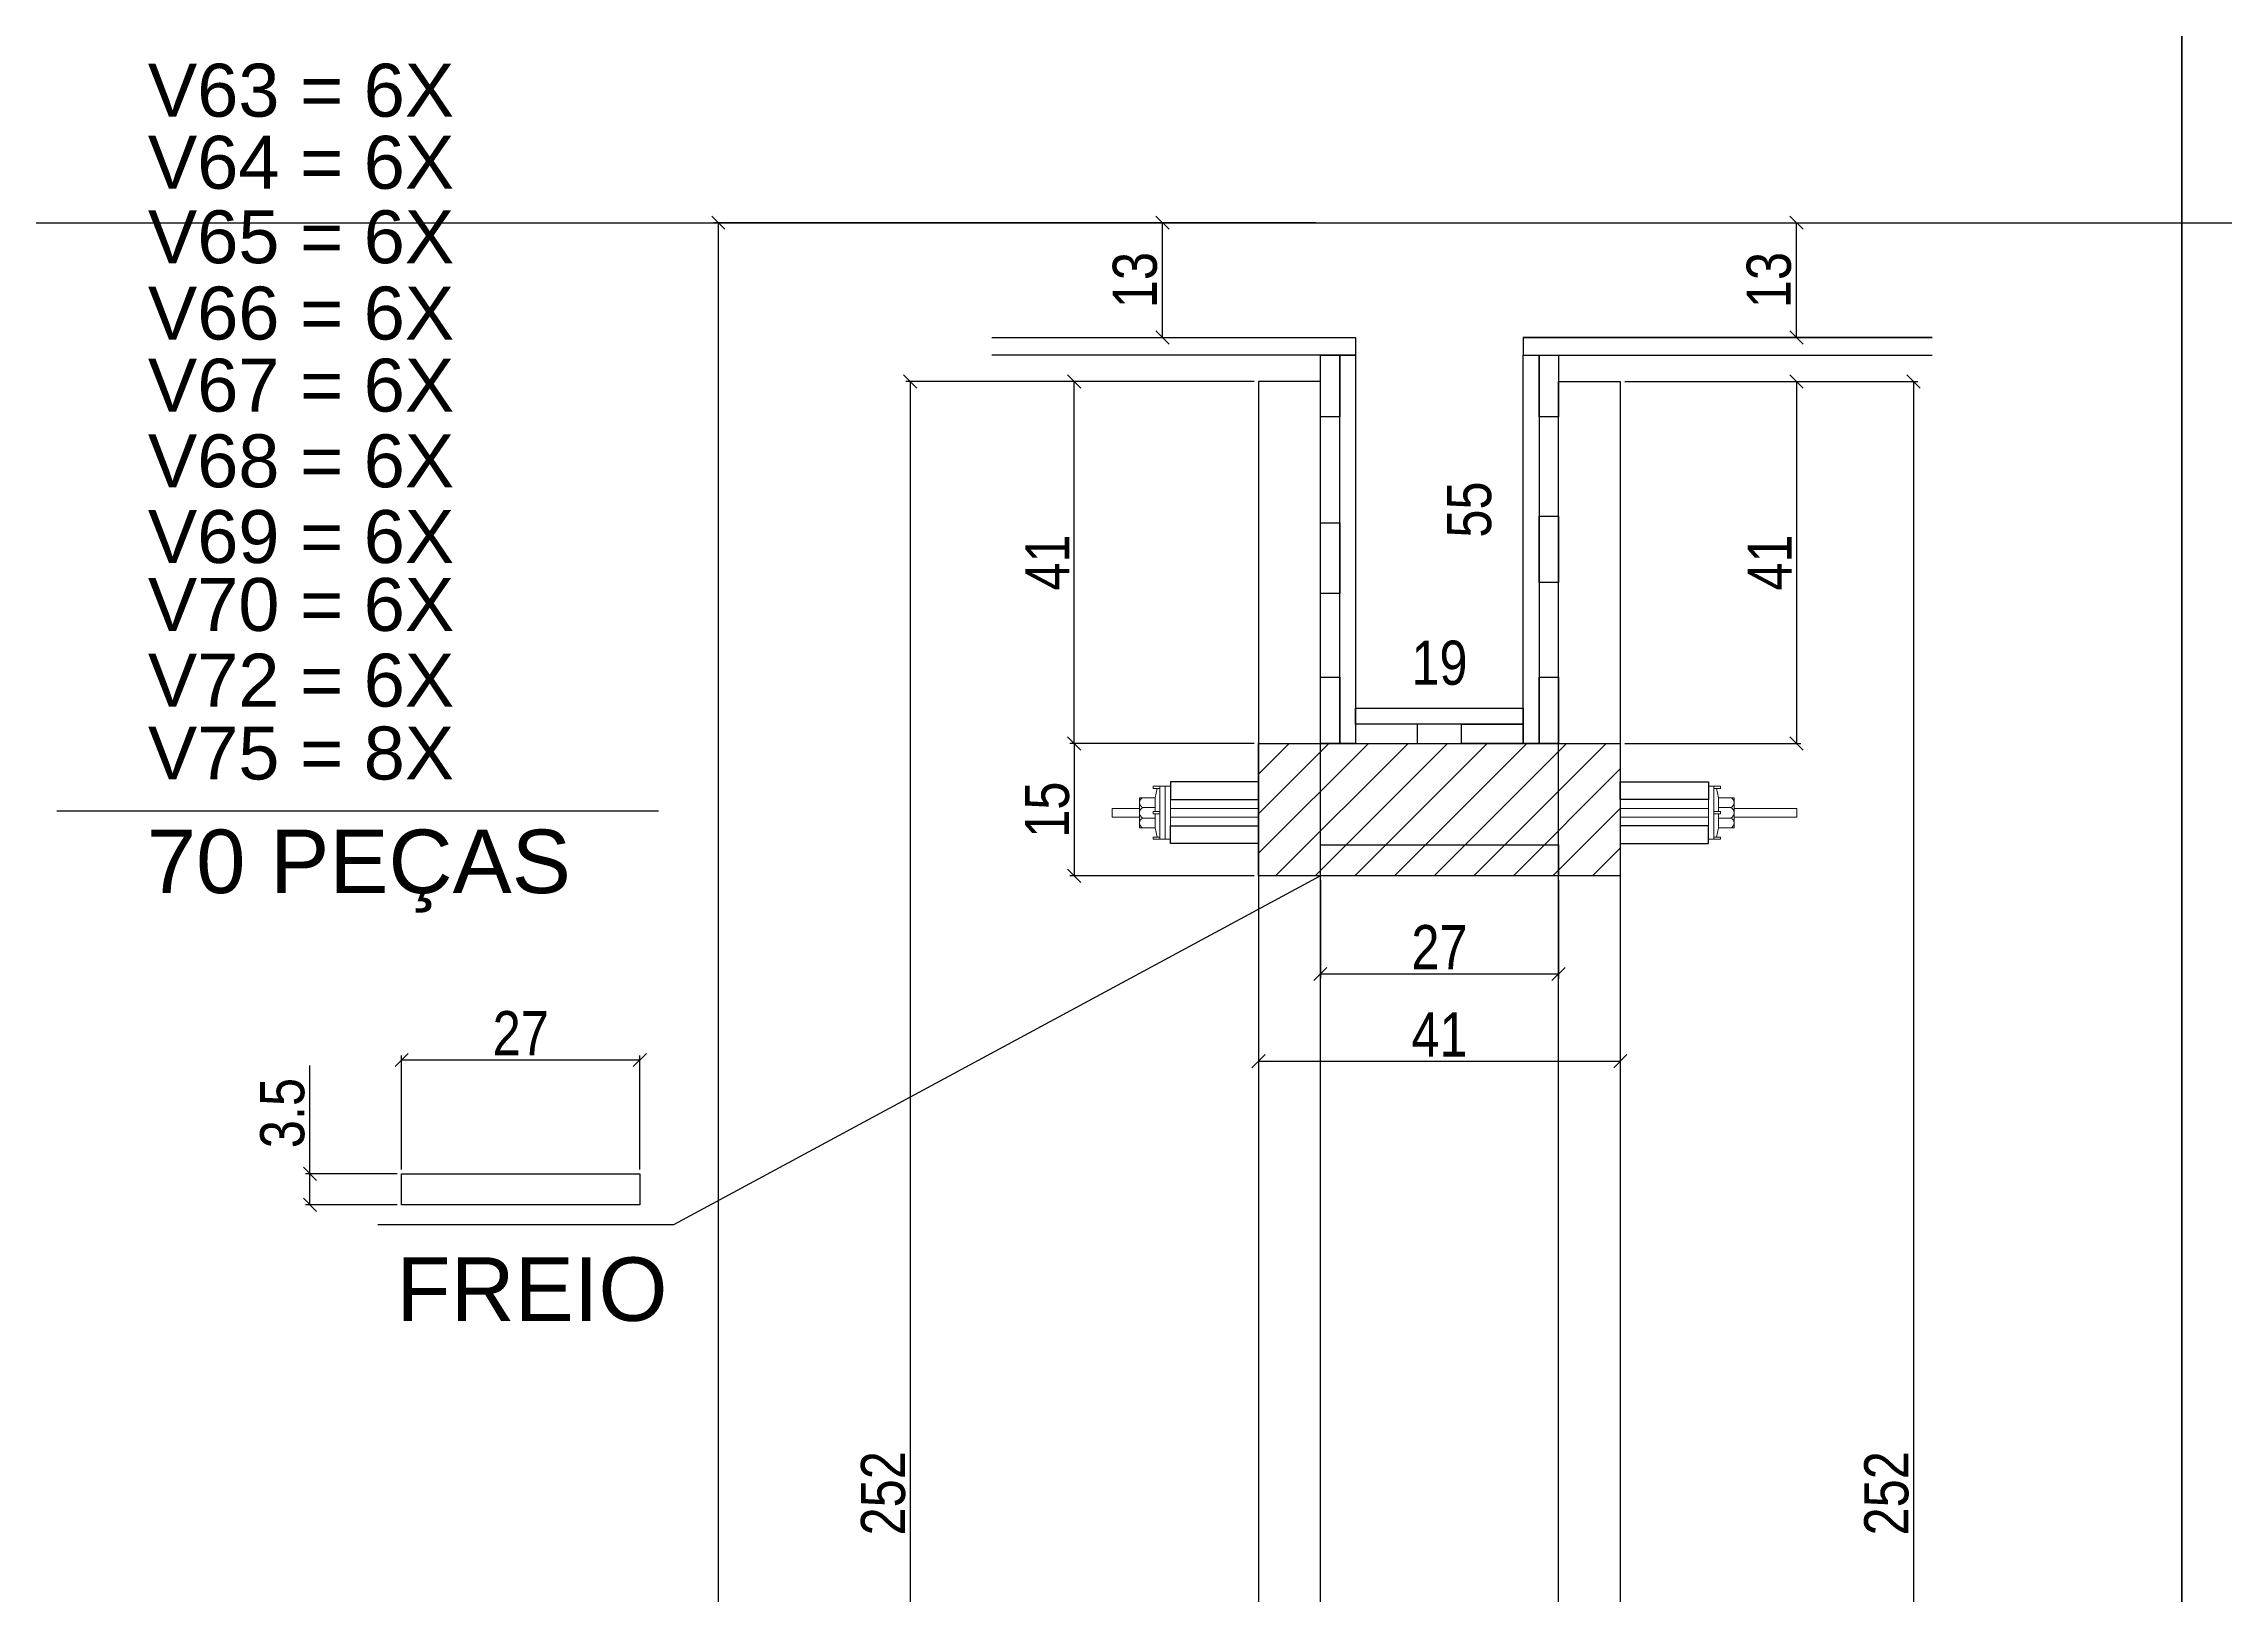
# Model space of a CAD drawing. Header units: millimetres. Extents: x 4248 to 7961, y 1155 to 5765.
# Drawn here: x 5261.4 to 5755.7, y 2313.2 to 2664.7 of the extents above; entities that cross this region are included whole.
import ezdxf

# ---------------------------------------------------------------- set-up
doc = ezdxf.new("R2010")
doc.units = ezdxf.units.MM
for name, color, linetype in [('1', 1, 'Continuous'), ('COTA', 241, 'Continuous'), ('GARFOS OK', 3, 'Continuous'), ('Painéis', 200, 'Continuous'), ('Resinado', 41, 'Continuous'), ('SARR_3.5x7', 81, 'Continuous'), ('SARR_7x7', 40, 'Continuous'), ('TIRAS REESCORAMENTO', 252, 'Continuous'), ('VIGAS', 3, 'Continuous')]:
    doc.layers.add(name, color=color, linetype=linetype)
doc.layers.add('BARRA_ANCORAGEM', color=1, linetype='Continuous', lineweight=15)
doc.styles.add('COTA TECNICA 2X', font='techl___.ttf', dxfattribs={"height": 10})
doc.styles.add('R80-50', font='arial.ttf', dxfattribs={"height": 10})
doc.dimstyles.new('SECAO', dxfattribs={"dimscale": 0.333333, "dimtxt": 5, "dimasz": 9, "dimexe": 3, "dimexo": 3, "dimgap": 3, "dimtad": 1, "dimdec": 1, "dimlfac": 0.5, "dimzin": 12, "dimdsep": 46, "dimtxsty": 'COTA TECNICA 2X', "dimblk1": 'OBLIQUE', "dimblk2": 'OBLIQUE', "dimsah": 1, "dimcen": 0.9, "dimclrd": 4, "dimclre": 4, "dimclrt": 240, "dimadec": 1, "dimazin": 3, "dimtfac": 1, "dimtdec": 1, "dimtmove": 0, "dimatfit": 3, "dimfxl": 1, "dimtolj": 1, "dimtzin": 12, "dimarcsym": 0})

# ---------------------------------------------------------------- blocks, each defined once
blk = doc.blocks.new('_Oblique')
at = {"layer": '1', "color": 0, "lineweight": -2}
blk.add_line((-0.5, -0.5), (0.5, 0.5), dxfattribs=at)
blk = doc.blocks.new('*D347')
at = {"layer": 'COTA', "color": 4, "lineweight": -2, "transparency": 16777216}
for p, q in [((5535.8, 2588.14), (5456.84, 2588.14)), ((5457.84, 2588.14), (5457.84, 2084.14)), ((5535.8, 2084.14), (5456.84, 2084.14))]:
    blk.add_line(p, q, dxfattribs=at)
at = {"layer": 'Defpoints', "color": 0, "transparency": 16777216}
for p in [(5536.8, 2588.14), (5457.84, 2084.14), (5536.8, 2084.14)]:
    blk.add_point(p, dxfattribs=at)
at = {"layer": 'COTA', "color": 4, "lineweight": -2, "transparency": 16777216, "xscale": 3, "yscale": 3, "zscale": 3}
for p, rotation in [((5457.84, 2588.14), 90), ((5457.84, 2084.14), 270)]:
    blk.add_blockref('_Oblique', p, dxfattribs=dict(at, rotation=rotation))
at = {"layer": 'COTA', "color": 240, "transparency": 16777216, "insert": (5451.73, 2336.14), "char_height": 10, "attachment_point": 5, "rotation": 90, "style": 'COTA TECNICA 2X'}
blk.add_mtext('\\A1;252', dxfattribs=at)
blk = doc.blocks.new('*D353')
at = {"layer": 'COTA', "color": 4, "lineweight": -2, "transparency": 16777216}
for p, q in [((5619.8, 2588.12), (5659.73, 2588.12)), ((5658.73, 2588.12), (5658.73, 2506.09)), ((5619.8, 2506.09), (5659.73, 2506.09))]:
    blk.add_line(p, q, dxfattribs=at)
at = {"layer": 'Defpoints', "color": 0, "transparency": 16777216}
for p in [(5618.8, 2588.12), (5618.8, 2506.09), (5658.73, 2506.09)]:
    blk.add_point(p, dxfattribs=at)
at = {"layer": 'COTA', "color": 4, "lineweight": -2, "transparency": 16777216, "xscale": 3, "yscale": 3, "zscale": 3}
for p, rotation in [((5658.73, 2588.12), 90), ((5658.73, 2506.09), 270)]:
    blk.add_blockref('_Oblique', p, dxfattribs=dict(at, rotation=rotation))
at = {"layer": 'COTA', "color": 240, "transparency": 16777216, "insert": (5652.66, 2547.11), "char_height": 10, "attachment_point": 5, "rotation": 90, "style": 'COTA TECNICA 2X'}
blk.add_mtext('\\A1;41', dxfattribs=at)
blk = doc.blocks.new('*D354')
at = {"layer": 'COTA', "color": 4, "lineweight": -2, "transparency": 16777216}
for p, q in [((5549.8, 2624.14), (5413.33, 2624.14)), ((5414.33, 2624.14), (5414.33, 1978.14)), ((5535.8, 1978.14), (5413.33, 1978.14))]:
    blk.add_line(p, q, dxfattribs=at)
at = {"layer": 'Defpoints', "color": 0, "transparency": 16777216}
for p in [(5550.8, 2624.14), (5414.33, 1978.14), (5536.8, 1978.14)]:
    blk.add_point(p, dxfattribs=at)
at = {"layer": 'COTA', "color": 4, "lineweight": -2, "transparency": 16777216, "xscale": 3, "yscale": 3, "zscale": 3}
for p, rotation in [((5414.33, 2624.14), 90), ((5414.33, 1978.14), 270)]:
    blk.add_blockref('_Oblique', p, dxfattribs=dict(at, rotation=rotation))
at = {"layer": 'COTA', "color": 240, "transparency": 16777216, "insert": (5408.11, 2301.14), "char_height": 10, "attachment_point": 5, "rotation": 90, "style": 'COTA TECNICA 2X'}
blk.add_mtext('\\A1;323', dxfattribs=at)
blk = doc.blocks.new('*D356')
at = {"layer": 'Defpoints', "color": 0, "transparency": 16777216}
for p in [(5583.83, 2624.14), (5590.69, 2624.14), (5583.83, 2514.09)]:
    blk.add_point(p, dxfattribs=at)
at = {"layer": 'COTA', "color": 240, "transparency": 16777216, "insert": (5584.58, 2559.12), "char_height": 10, "attachment_point": 5, "rotation": 90, "style": 'COTA TECNICA 2X'}
blk.add_mtext('\\A1;55', dxfattribs=at)
blk = doc.blocks.new('*D357')
at = {"layer": 'Defpoints', "color": 0, "transparency": 16777216}
for p in [(5558.8, 2518.25), (5596.8, 2518.25), (5596.8, 2518.25)]:
    blk.add_point(p, dxfattribs=at)
at = {"layer": 'COTA', "color": 240, "transparency": 16777216, "insert": (5577.8, 2524.34), "char_height": 10, "attachment_point": 5, "style": 'COTA TECNICA 2X'}
blk.add_mtext('\\A1;19', dxfattribs=at)
blk = doc.blocks.new('*D359')
at = {"layer": 'COTA', "color": 4, "lineweight": -2, "transparency": 16777216}
for p, q in [((5646.39, 2624.14), (5659.73, 2624.14)), ((5658.73, 2598.14), (5658.73, 2624.14)), ((5646.39, 2598.14), (5659.73, 2598.14))]:
    blk.add_line(p, q, dxfattribs=at)
at = {"layer": 'Defpoints', "color": 0, "transparency": 16777216}
for p in [(5645.39, 2624.14), (5658.73, 2624.14), (5645.39, 2598.14)]:
    blk.add_point(p, dxfattribs=at)
at = {"layer": 'COTA', "color": 4, "lineweight": -2, "transparency": 16777216, "xscale": 3, "yscale": 3, "zscale": 3}
for p, rotation in [((5658.73, 2624.14), 90), ((5658.73, 2598.14), 270)]:
    blk.add_blockref('_Oblique', p, dxfattribs=dict(at, rotation=rotation))
at = {"layer": 'COTA', "color": 240, "transparency": 16777216, "insert": (5652.51, 2611.14), "char_height": 10, "attachment_point": 5, "rotation": 90, "style": 'COTA TECNICA 2X'}
blk.add_mtext('\\A1;13', dxfattribs=at)
blk = doc.blocks.new('*D360')
at = {"layer": 'COTA', "color": 4, "lineweight": -2, "transparency": 16777216}
for p, q in [((5620.8, 2588.12), (5686.27, 2588.12)), ((5685.27, 2588.12), (5685.27, 2084.14)), ((5620.8, 2084.14), (5686.27, 2084.14))]:
    blk.add_line(p, q, dxfattribs=at)
at = {"layer": 'Defpoints', "color": 0, "transparency": 16777216}
for p in [(5619.8, 2588.12), (5619.8, 2084.14), (5685.27, 2084.14)]:
    blk.add_point(p, dxfattribs=at)
at = {"layer": 'COTA', "color": 4, "lineweight": -2, "transparency": 16777216, "xscale": 3, "yscale": 3, "zscale": 3}
for p, rotation in [((5685.27, 2588.12), 90), ((5685.27, 2084.14), 270)]:
    blk.add_blockref('_Oblique', p, dxfattribs=dict(at, rotation=rotation))
at = {"layer": 'COTA', "color": 240, "transparency": 16777216, "insert": (5679.16, 2336.13), "char_height": 10, "attachment_point": 5, "rotation": 90, "style": 'COTA TECNICA 2X'}
blk.add_mtext('\\A1;252', dxfattribs=at)
blk = doc.blocks.new('*D362')
at = {"layer": 'COTA', "color": 4, "lineweight": -2, "transparency": 16777216}
for p, q in [((5515.03, 2598.14), (5515.03, 2624.14)), ((5516.03, 2624.14), (5516.03, 2624.14)), ((5516.03, 2598.14), (5516.03, 2598.14))]:
    blk.add_line(p, q, dxfattribs=at)
at = {"layer": 'Defpoints', "color": 0, "transparency": 16777216}
for p in [(5515.03, 2624.14), (5515.03, 2624.14), (5515.03, 2598.14)]:
    blk.add_point(p, dxfattribs=at)
at = {"layer": 'COTA', "color": 4, "lineweight": -2, "transparency": 16777216, "xscale": 3, "yscale": 3, "zscale": 3}
for p, rotation in [((5515.03, 2624.14), 90), ((5515.03, 2598.14), 270)]:
    blk.add_blockref('_Oblique', p, dxfattribs=dict(at, rotation=rotation))
at = {"layer": 'COTA', "color": 240, "transparency": 16777216, "insert": (5508.81, 2611.14), "char_height": 10, "attachment_point": 5, "rotation": 90, "style": 'COTA TECNICA 2X'}
blk.add_mtext('\\A1;13', dxfattribs=at)
blk = doc.blocks.new('A$C51C4441F')
at = {"layer": 'BARRA_ANCORAGEM'}
for p, q in [((-2.25, 3.4), (-1.79, 5.5)), ((-2.25, 3.4), (-5.81, 3.39)), ((-5.81, 3.39), (-5.81, -3.39)), ((-2.25, 1.2), (-5.02, 1.2)), ((-2.25, 3.4), (-2.25, 3.4)), ((-2.25, 3.4), (-2.25, 0.25)), ((-2.25, -3.4), (-5.81, -3.39)), ((-2.25, -1.2), (-5.02, -1.2)), ((-2.25, -0.25), (-2.25, -3.4)), ((-2.25, -3.4), (-1.79, -5.5))]:
    blk.add_line(p, q, dxfattribs=at)
for points in [[(-2.7, 6), (-1.2, 6), (-1.2, 5.5), (-2.7, 5.5)], [(-1.2, -6), (0, -6), (0, 6), (-1.2, 6)], [(-2.7, 0.25), (-1.2, 0.25), (-1.2, -0.25), (-2.7, -0.25)], [(-2.7, -6), (-1.2, -6), (-1.2, -5.5), (-2.7, -5.5)]]:
    blk.add_lwpolyline(points, close=True, dxfattribs=at)
for centre, radius, start, end in [((-4.66, 2.3), 1.15, 107.7845, 252.2718), ((-4.52, 0), 1.3, 112.648, 247.4083), ((-4.66, -2.3), 1.15, 107.7845, 252.2718)]:
    blk.add_arc(centre, radius, start, end, dxfattribs=at)
blk = doc.blocks.new('*D314')
at = {"layer": 'COTA', "color": 4, "lineweight": -2, "transparency": 16777216}
for p, q in [((5321.76, 2408.52), (5321.76, 2433.12)), ((5341.54, 2408.52), (5320.76, 2408.52)), ((5321.76, 2401.52), (5321.76, 2408.52)), ((5341.54, 2401.52), (5320.76, 2401.52))]:
    blk.add_line(p, q, dxfattribs=at)
at = {"layer": 'Defpoints', "color": 0, "transparency": 16777216}
for p in [(5321.76, 2408.52), (5342.54, 2408.52), (5342.54, 2401.52)]:
    blk.add_point(p, dxfattribs=at)
at = {"layer": 'COTA', "color": 4, "lineweight": -2, "transparency": 16777216, "xscale": 3, "yscale": 3, "zscale": 3}
for p, rotation in [((5321.76, 2408.52), 90), ((5321.76, 2401.52), 270)]:
    blk.add_blockref('_Oblique', p, dxfattribs=dict(at, rotation=rotation))
at = {"layer": 'COTA', "color": 240, "transparency": 16777216, "insert": (5315.54, 2422.32), "char_height": 10, "attachment_point": 5, "rotation": 90, "style": 'COTA TECNICA 2X'}
blk.add_mtext('\\A1;3.5', dxfattribs=at)
blk = doc.blocks.new('*D473')
at = {"layer": 'COTA', "color": 4, "lineweight": -2, "transparency": 16777216}
for p, q in [((5342.54, 2409.52), (5342.54, 2435.35)), ((5342.54, 2434.35), (5396.54, 2434.35)), ((5396.54, 2409.52), (5396.54, 2435.35))]:
    blk.add_line(p, q, dxfattribs=at)
at = {"layer": 'Defpoints', "color": 0, "transparency": 16777216}
for p in [(5396.54, 2434.35), (5342.54, 2408.52), (5396.54, 2408.52)]:
    blk.add_point(p, dxfattribs=at)
at = {"layer": 'COTA', "color": 4, "lineweight": -2, "transparency": 16777216, "xscale": 3, "yscale": 3, "zscale": 3, "rotation": 180}
blk.add_blockref('_Oblique', (5342.54, 2434.35), dxfattribs=at)
at = {"layer": 'COTA', "color": 4, "lineweight": -2, "transparency": 16777216, "xscale": 3, "yscale": 3, "zscale": 3}
blk.add_blockref('_Oblique', (5396.54, 2434.35), dxfattribs=at)
at = {"layer": 'COTA', "color": 240, "transparency": 16777216, "insert": (5369.54, 2440.43), "char_height": 10, "attachment_point": 5, "style": 'COTA TECNICA 2X'}
blk.add_mtext('\\A1;27', dxfattribs=at)
blk = doc.blocks.new('*D315')
at = {"layer": 'COTA', "color": 4, "lineweight": -2, "transparency": 16777216}
for p, q in [((5535.8, 2588.14), (5494, 2588.14)), ((5495, 2506.09), (5495, 2588.14)), ((5535.8, 2506.09), (5494, 2506.09))]:
    blk.add_line(p, q, dxfattribs=at)
at = {"layer": 'Defpoints', "color": 0, "transparency": 16777216}
for p in [(5495, 2588.14), (5536.8, 2588.14), (5536.8, 2506.09)]:
    blk.add_point(p, dxfattribs=at)
at = {"layer": 'COTA', "color": 4, "lineweight": -2, "transparency": 16777216, "xscale": 3, "yscale": 3, "zscale": 3}
for p, rotation in [((5495, 2588.14), 90), ((5495, 2506.09), 270)]:
    blk.add_blockref('_Oblique', p, dxfattribs=dict(at, rotation=rotation))
at = {"layer": 'COTA', "color": 240, "transparency": 16777216, "insert": (5488.92, 2547.12), "char_height": 10, "attachment_point": 5, "rotation": 90, "style": 'COTA TECNICA 2X'}
blk.add_mtext('\\A1;41', dxfattribs=at)
blk = doc.blocks.new('*D316')
at = {"layer": 'COTA', "color": 4, "lineweight": -2, "transparency": 16777216}
for p, q in [((5535.8, 2506.09), (5494, 2506.09)), ((5495, 2506.09), (5495, 2476.09)), ((5535.8, 2476.09), (5494, 2476.09))]:
    blk.add_line(p, q, dxfattribs=at)
at = {"layer": 'Defpoints', "color": 0, "transparency": 16777216}
for p in [(5536.8, 2506.09), (5495, 2476.09), (5536.8, 2476.09)]:
    blk.add_point(p, dxfattribs=at)
at = {"layer": 'COTA', "color": 4, "lineweight": -2, "transparency": 16777216, "xscale": 3, "yscale": 3, "zscale": 3}
for p, rotation in [((5495, 2506.09), 90), ((5495, 2476.09), 270)]:
    blk.add_blockref('_Oblique', p, dxfattribs=dict(at, rotation=rotation))
at = {"layer": 'COTA', "color": 240, "transparency": 16777216, "insert": (5488.89, 2491.09), "char_height": 10, "attachment_point": 5, "rotation": 90, "style": 'COTA TECNICA 2X'}
blk.add_mtext('\\A1;15', dxfattribs=at)
blk = doc.blocks.new('*D317')
at = {"layer": 'COTA', "color": 4, "lineweight": -2, "transparency": 16777216}
for p, q in [((5550.8, 2475.09), (5550.8, 2452.85)), ((5604.8, 2475.09), (5604.8, 2452.85)), ((5550.8, 2453.85), (5604.8, 2453.85))]:
    blk.add_line(p, q, dxfattribs=at)
at = {"layer": 'Defpoints', "color": 0, "transparency": 16777216}
for p in [(5550.8, 2476.09), (5604.8, 2476.09), (5604.8, 2453.85)]:
    blk.add_point(p, dxfattribs=at)
at = {"layer": 'COTA', "color": 4, "lineweight": -2, "transparency": 16777216, "xscale": 3, "yscale": 3, "zscale": 3, "rotation": 180}
blk.add_blockref('_Oblique', (5550.8, 2453.85), dxfattribs=at)
at = {"layer": 'COTA', "color": 4, "lineweight": -2, "transparency": 16777216, "xscale": 3, "yscale": 3, "zscale": 3}
blk.add_blockref('_Oblique', (5604.8, 2453.85), dxfattribs=at)
at = {"layer": 'COTA', "color": 240, "transparency": 16777216, "insert": (5577.8, 2459.93), "char_height": 10, "attachment_point": 5, "style": 'COTA TECNICA 2X'}
blk.add_mtext('\\A1;27', dxfattribs=at)
blk = doc.blocks.new('*D318')
at = {"layer": 'COTA', "color": 4, "lineweight": -2, "transparency": 16777216}
for p, q in [((5536.8, 2475.09), (5536.8, 2433.06)), ((5618.8, 2475.09), (5618.8, 2433.06)), ((5536.8, 2434.06), (5618.8, 2434.06))]:
    blk.add_line(p, q, dxfattribs=at)
at = {"layer": 'Defpoints', "color": 0, "transparency": 16777216}
for p in [(5536.8, 2476.09), (5618.8, 2476.09), (5618.8, 2434.06)]:
    blk.add_point(p, dxfattribs=at)
at = {"layer": 'COTA', "color": 4, "lineweight": -2, "transparency": 16777216, "xscale": 3, "yscale": 3, "zscale": 3, "rotation": 180}
blk.add_blockref('_Oblique', (5536.8, 2434.06), dxfattribs=at)
at = {"layer": 'COTA', "color": 4, "lineweight": -2, "transparency": 16777216, "xscale": 3, "yscale": 3, "zscale": 3}
blk.add_blockref('_Oblique', (5618.8, 2434.06), dxfattribs=at)
at = {"layer": 'COTA', "color": 240, "transparency": 16777216, "insert": (5577.8, 2440.13), "char_height": 10, "attachment_point": 5, "style": 'COTA TECNICA 2X'}
blk.add_mtext('\\A1;41', dxfattribs=at)

msp = doc.modelspace()

# ---------------------------------------------------------------- hatches: boundary and pattern name
at = {"layer": 'COTA'}
h = msp.add_hatch(dxfattribs=at)
h.set_pattern_fill('ANSI31', color=256, scale=2, style=0)
h.set_pattern_definition([(45, (-19078.1546, -210790.974), (-4.49012806, 4.49012806), [])])
h.paths.add_polyline_path([(5618.8, 2476.09), (5618.8, 2506.09), (5536.8, 2506.09), (5536.8, 2476.09)])

# ---------------------------------------------------------------- linework, layer by layer
at = {"layer": 'BARRA_ANCORAGEM'}
for points in [[(5515.6, 2496.39), (5516.8, 2496.39), (5516.8, 2484.39), (5515.6, 2484.39)], [(5640, 2496.39), (5638.8, 2496.39), (5638.8, 2484.39), (5640, 2484.39)], [(5503.6, 2489.39), (5509.78, 2489.39), (5509.78, 2491.39), (5503.6, 2491.39)], [(5516.8, 2489.39), (5536.8, 2489.39), (5536.8, 2491.39), (5516.8, 2491.39)], [(5638.8, 2489.39), (5618.8, 2489.39), (5618.8, 2491.39), (5638.8, 2491.39)], [(5644.61, 2489.39), (5658.8, 2489.39), (5658.8, 2491.39), (5644.61, 2491.39)]]:
    msp.add_lwpolyline(points, close=True, dxfattribs=at)
at = {"layer": 'COTA', "color": 1}
msp.add_line((4247.57, 2624.14), (7744.04, 2624.14), dxfattribs=at)
at = {"layer": 'GARFOS OK', "color": 3}
for p, q in [((5550.8, 2476.09), (5404.15, 2396.98)), ((5404.15, 2396.98), (5337.13, 2396.98))]:
    msp.add_line(p, q, dxfattribs=at)
at = {"layer": 'Painéis'}
msp.add_lwpolyline([(5618.8, 2476.09), (5536.8, 2476.09), (5536.8, 2506.09), (5618.8, 2506.09)], close=True, dxfattribs=at)
at = {"layer": 'Resinado'}
msp.add_line((5596.8, 2598.14), (5689.46, 2598.14), dxfattribs=at)
at = {"layer": 'SARR_3.5x7', "linetype": 'Continuous'}
msp.add_lwpolyline([(5342.54, 2408.52), (5396.54, 2408.52), (5396.54, 2401.52), (5342.54, 2401.52)], close=True, dxfattribs=at)
at = {"layer": 'SARR_7x7', "linetype": 'Continuous'}
for points in [[(5536.8, 2084.14), (5550.8, 2084.14), (5550.8, 2588.14), (5536.8, 2588.14)], [(5618.8, 2084.14), (5604.8, 2084.14), (5604.8, 2588.12), (5618.8, 2588.12)], [(5550.8, 2483.09), (5604.8, 2483.09), (5604.8, 2476.09), (5550.8, 2476.09)]]:
    msp.add_lwpolyline(points, close=True, dxfattribs=at)
at = {"layer": 'TIRAS REESCORAMENTO', "linetype": 'ByBlock'}
for p, q in [((5476.31, 2624.14), (5689.94, 2624.14)), ((5596.8, 2594.14), (5689.46, 2594.14))]:
    msp.add_line(p, q, dxfattribs=at)
for points in [[(5476.31, 2598.14), (5558.8, 2598.14), (5558.8, 2594.14), (5476.31, 2594.14)], [(5689.46, 2598.14), (5596.8, 2598.14), (5596.8, 2594.14), (5689.46, 2594.14)], [(5558.8, 2506.09), (5555.2, 2506.09), (5555.2, 2594.14), (5558.8, 2594.14), (5558.8, 2506.09)], [(5600.4, 2506.09), (5596.8, 2506.09), (5596.8, 2594.14), (5600.4, 2594.14), (5600.4, 2506.09)]]:
    msp.add_lwpolyline(points, dxfattribs=at)
for points in [[(5550.8, 2594.14), (5555.2, 2594.14), (5555.2, 2580.14), (5550.8, 2580.14)], [(5600.4, 2594.14), (5604.8, 2594.14), (5604.8, 2580.14), (5600.4, 2580.14)], [(5550.8, 2556.12), (5555.2, 2556.12), (5555.2, 2540.12), (5550.8, 2540.12)], [(5600.4, 2557.62), (5604.8, 2557.62), (5604.8, 2542.62), (5600.4, 2542.62)], [(5550.8, 2521.09), (5555.2, 2521.09), (5555.2, 2506.09), (5550.8, 2506.09)], [(5600.4, 2521.09), (5604.8, 2521.09), (5604.8, 2506.09), (5600.4, 2506.09)], [(5596.8, 2510.49), (5558.8, 2510.49), (5558.8, 2514.09), (5596.8, 2514.09)], [(5572.8, 2506.09), (5572.8, 2510.49), (5558.8, 2510.49), (5558.8, 2506.09)], [(5582.76, 2506.09), (5582.76, 2510.49), (5596.8, 2510.49), (5596.8, 2506.09)], [(5516.8, 2493.39), (5536.8, 2493.39), (5536.8, 2497.39), (5516.8, 2497.39)], [(5638.8, 2493.39), (5618.8, 2493.39), (5618.8, 2497.39), (5638.8, 2497.39)], [(5516.8, 2487.39), (5536.8, 2487.39), (5536.8, 2483.39), (5516.8, 2483.39)], [(5638.8, 2487.39), (5618.8, 2487.39), (5618.8, 2483.39), (5638.8, 2483.39)]]:
    msp.add_lwpolyline(points, close=True, dxfattribs=at)
at = {"layer": 'VIGAS', "color": 7}
msp.add_line((5264.36, 2490.81), (5400.74, 2490.81), dxfattribs=at)
at = {"layer": 'VIGAS'}
for points in [[(5746.06, 1923.79), (5246.56, 1923.79), (5246.56, 2692.22), (5746.06, 2692.22)], [(6245.55, 1923.79), (5746.06, 1923.79), (5746.06, 2692.22), (6245.55, 2692.22)]]:
    msp.add_lwpolyline(points, close=True, dxfattribs=at)

# ---------------------------------------------------------------- block references
at = {"layer": 'BARRA_ANCORAGEM', "xscale": -1, "rotation": 180}
msp.add_blockref('A$C51C4441F', (5515.6, 2490.39), dxfattribs=at)
at = {"layer": 'BARRA_ANCORAGEM', "xscale": -1}
msp.add_blockref('A$C51C4441F', (5638.8, 2490.39), dxfattribs=at)

# ---------------------------------------------------------------- texts
at = {"layer": 'VIGAS', "color": 7, "style": 'R80-50'}
for s, p in [('V63 = 6X', (5285.02, 2648.17)), ('V64 = 6X', (5285.02, 2631.83)), ('V65 = 6X', (5285.02, 2614.95)), ('V66 = 6X', (5285.02, 2597.66)), ('V67 = 6X', (5285.02, 2581.32)), ('V68 = 6X', (5285.02, 2564.16)), ('V69 = 6X', (5285.02, 2547)), ('V70 = 6X', (5285.02, 2531.61)), ('V72 = 6X', (5285.02, 2514.45)), ('V75 = 8X', (5285.02, 2497.93))]:
    msp.add_text(s, height=12, dxfattribs=at).set_placement(p)
at = {"layer": 'VIGAS', "color": 7, "char_height": 14.4, "attachment_point": 1, "style": 'R80-50'}
for s, insert in [('70 PEÇAS', (5284.77, 2486.57)), ('FREIO', (5341.35, 2389.61))]:
    msp.add_mtext_dynamic_manual_height_columns(s, width=162.221, gutter_width=50, heights=[0], dxfattribs=dict(at, insert=insert))

# ---------------------------------------------------------------- dimensions: what is measured, and where the dimension line sits
at = {"layer": 'COTA', "color": 3}
for base, p1, p2, picture, middle in [((5414.33, 1978.14), (5550.8, 2624.14), (5536.8, 1978.14), '*D354', (5408.11, 2301.14)), ((5515.03, 2624.14), (5515.03, 2598.14), (5515.03, 2624.14), '*D362', (5508.81, 2611.14)), ((5658.73, 2624.14), (5645.39, 2598.14), (5645.39, 2624.14), '*D359', (5652.51, 2611.14)), ((5457.84, 2084.14), (5536.8, 2588.14), (5536.8, 2084.14), '*D347', (5451.73, 2336.14)), ((5495, 2588.14), (5536.8, 2506.09), (5536.8, 2588.14), '*D315', (5488.92, 2547.12)), ((5658.73, 2506.09), (5618.8, 2588.12), (5618.8, 2506.09), '*D353', (5652.66, 2547.11)), ((5685.27, 2084.14), (5619.8, 2588.12), (5619.8, 2084.14), '*D360', (5679.16, 2336.13)), ((5495, 2476.09), (5536.8, 2506.09), (5536.8, 2476.09), '*D316', (5488.89, 2491.09)), ((5321.76, 2408.52), (5342.54, 2401.52), (5342.54, 2408.52), '*D314', (5315.54, 2422.32))]:
    dim = msp.add_linear_dim(base=base, p1=p1, p2=p2, angle=90, dimstyle='SECAO', dxfattribs=at)
    dim.commit()
    dim.dimension.update_dxf_attribs({"geometry": picture, "text_midpoint": middle})
dim = msp.add_linear_dim(base=(5590.69, 2624.14), p1=(5583.83, 2514.09), p2=(5583.83, 2624.14), angle=90, dimstyle='SECAO', override={"dimse1": 1, "dimse2": 1, "dimsd1": 1, "dimsd2": 1}, dxfattribs=at)
dim.commit()
dim.dimension.update_dxf_attribs({"geometry": '*D356', "text_midpoint": (5590.69, 2559.12), "dimtype": 160})
dim = msp.add_linear_dim(base=(5596.8, 2518.25), p1=(5558.8, 2518.25), p2=(5596.8, 2518.25), dimstyle='SECAO', override={"dimse1": 1, "dimse2": 1, "dimsd1": 1, "dimsd2": 1}, dxfattribs=at)
dim.commit()
dim.dimension.update_dxf_attribs({"geometry": '*D357', "text_midpoint": (5577.8, 2524.34)})
for base, p1, p2, picture, middle in [((5618.8, 2434.06), (5536.8, 2476.09), (5618.8, 2476.09), '*D318', (5577.8, 2440.13)), ((5604.8, 2453.85), (5550.8, 2476.09), (5604.8, 2476.09), '*D317', (5577.8, 2459.93)), ((5396.54, 2434.35), (5342.54, 2408.52), (5396.54, 2408.52), '*D473', (5369.54, 2440.43))]:
    dim = msp.add_linear_dim(base=base, p1=p1, p2=p2, dimstyle='SECAO', dxfattribs=at)
    dim.commit()
    dim.dimension.update_dxf_attribs({"geometry": picture, "text_midpoint": middle})

doc.saveas('drawing.dxf')
